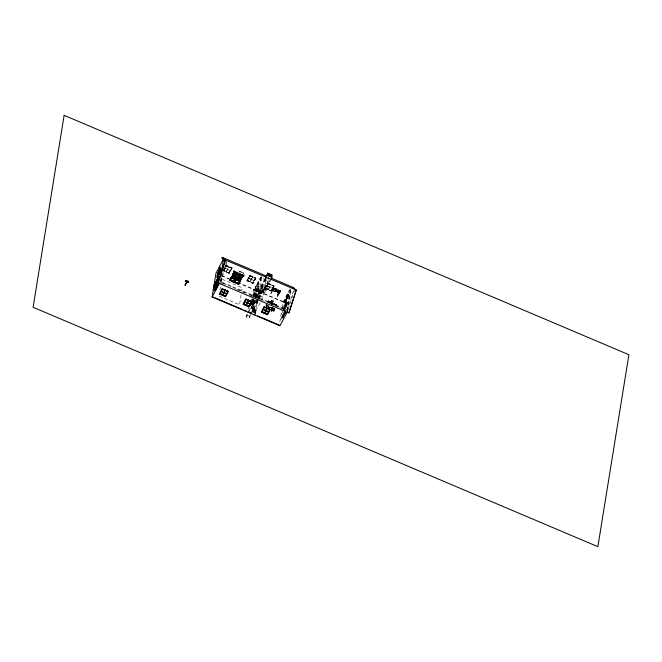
<?xml version="1.0" encoding="UTF-8"?>
<svg xmlns="http://www.w3.org/2000/svg" width="662" height="662" viewBox="0 0 662 662"><rect width="100%" height="100%" fill="white"/><g stroke="black" fill="none" stroke-linecap="round" stroke-linejoin="round"><path stroke-width="0.5" stroke-dasharray="3.31 2.48" d="M272.554 302.65L272.661 303.386L272.727 302.584M231.601 277.825L229.979 280.911L229.532 280.729L238.767 284.66L238.428 284.147M229.573 280.655L230.037 280.804M238.37 284.37L239.818 281.4M272.305 303.279L272.289 304.553L272.305 303.279L270.477 302.666M272.661 303.386L272.703 302.716M272.827 289.277L273.447 287.854L273.133 288.458M242.714 273.083L244.063 273.315M255.416 309.617L254.473 313.573L255.408 309.584L254.473 309.187L254.887 308.401L253.951 308.004L254.365 307.218L253.43 306.82L253.844 306.034L250.658 304.685M255.416 314.036L255.937 310.801L254.994 310.37M235.465 279.794A0.993 0.844 9.2 0 1 235.507 279.563L235.515 279.513M277.618 295.459C279.654 294.391 278.603 292.927 279.107 293.465M278.04 293.713L279.232 292.331L278.851 291.76M272.769 289.368L272.239 289.435L272.752 289.054L272.297 289.468L280.009 292.538L272.496 289.203M272.794 288.855L272.761 288.458M271.279 292.687L270.775 293.812L272.752 289.095L272.314 288.872L271.296 290.684L271.726 291.081L271.106 291.768L273.712 286.067L268.093 283.617M271.387 309.75L271.917 308.757A17.609 2.565 -67 0 1 272.438 307.83L272.537 309.046L274.258 309.518M229.615 280.473L229.788 279.414M221.307 277.568L220.496 282.583L225.171 284.561M220.868 281.648L221.522 277.585M219.85 290.064L221.629 279.083L242.284 287.829L241.787 290.841M224.848 268.267L227.529 269.285M225.8 265.677L232.014 268.276L225.8 265.677L223.508 270.005M225.866 265.239L232.081 267.87L225.866 265.239L223.119 270.444M226.04 265.578L225.965 266.041L231.584 268.424L231.667 267.961L226.04 265.578L223.508 270.518L229.052 272.827L231.443 268.309M226.065 265.958L223.466 270.758L223.541 270.286L229.168 272.67L229.093 273.141L223.483 270.692M226.321 271.519L228.812 267.191M226.429 271.643L228.87 267.026M238.734 283.849L243.5 274.747L240.422 281.284L231.303 277.419L234.373 270.874L229.714 279.645L230.268 279.621M240.753 280.332L231.303 276.327L231.088 277.701L240.505 281.689L240.852 279.852L240.505 281.689M231.352 276.451L229.929 280.117M231.303 277.419L231.477 276.36M243.293 275.135L243.161 276.236L233.901 272.347C234.53 270.361 231.063 276.699 231.592 277.916L234.993 279.72L235.722 278.297M231.799 277.502L234.323 272.587L233.918 272.413M231.841 277.585L234.696 271.494L243.227 275.144L239.983 281.102M233.959 272.885L233.752 273.944L241.961 277.32L242.118 276.344L233.909 272.967M233.835 270.783A1.663 1.415 9.2 0 1 234.116 271.197L231.443 277.304L240.049 280.945L242.855 274.953L239.867 280.605L236.615 279.19L238.775 275.102L242.035 276.526M234.596 271.552L234.398 272.595L238.262 274.25L235.664 279.157L231.808 277.469L232.428 277.27M234.696 271.494L231.741 277.61M234.141 277.51L236.814 272.446M239.114 283.998L235.175 282.103L236.21 280.291L239.33 281.615L238.386 283.41L234.166 282.037L230.831 280.208L231.783 278.412L234.911 279.736L233.959 281.532L230.26 280.374M235.713 280.167L235.3 280.034L236.02 279.72M239.909 281.449L236.177 280.216L236.218 278.512M236.16 279.389L236.797 279.132C239.305 275.044 237.468 273.257 242.474 276.402L241.853 276.575L239.801 280.448L240.041 280.994L236.177 279.356L238.957 273.431M238.494 274.887L238.792 274.416L242.681 276.004M238.345 279.306L241.026 274.209M239.056 284.13L239.148 283.063L238.808 284.561L230.028 280.779M239.95 281.458L240.157 280.043M240.389 281.64L240.596 280.233M240.736 278.942L240.538 280.001L232.379 276.542L232.585 275.483L240.736 278.942L241.018 280.142L232.428 276.459M241.225 278.702L241.431 277.643L233.272 274.184L233.065 275.243L241.704 278.843L241.431 277.643M241.911 277.403L242.069 276.426M243.037 276.22L243.153 275.508M243.889 276.368L244.113 275.02L233.76 270.617L233.537 271.974L243.897 276.368L244.121 275.02M241.15 294.805L239.536 304.793L218.89 296.022M247.497 280.465L249.888 275.946M248.655 278.321L251.295 279.438M249.615 275.731L255.822 278.363L253.074 283.568L246.868 280.903L249.624 275.698M255.4 278.487L255.474 278.015L249.855 275.632L249.781 276.104L255.4 278.487L252.909 283.195L247.29 280.779M250.137 281.582L252.694 277.014L250.244 281.698M252.52 277.13L250.07 281.747M250.881 314.64L249.02 318.157L246.206 316.966L246.529 314.963L250.244 307.938M252.884 282.815L255.474 278.015L252.917 283.162L252.983 282.732M251.411 279.513L254.1 280.506M252.197 298.446L251.775 299.621L257.096 301.971M249.02 318.157L250.269 314.4M251.444 297.685L253.712 290.163L255.896 286.042L263.981 289.468M253.248 295.74L253.703 294.491L257.303 295.823L257.725 294.664L254.208 293.175L253.877 293.796L257.394 295.285M252.073 304.967L251.295 309.766L256.029 298.529M261.622 276.476L254.506 289.906L253.397 296.766L258.594 286.952L258.048 290.353L252.818 300.159L257.957 290.386L258.47 287.184M257.775 294.573C248.366 293.34 260.679 282.484 261.051 278.205L267.663 281.011M255.896 286.042L254.15 296.849L260.58 277.196L264.237 278.743M254.514 295.914L256.211 285.454L260.58 277.196M248.531 312.572L254.109 302.038L254.431 300.043L253.033 302.675M249.475 294.863L254.853 297.147L256.533 286.745L264.27 290.022L264.577 289.435L263.881 292.422L259.661 290.635L258.37 298.636L263.178 283.998L268.102 286.083L267.87 286.795L264.833 292.53L260.613 290.742L263.65 285.008L267.87 286.795M254.812 312.944L253.951 312.39L254.373 311.603L253.43 311.206L253.852 310.42L252.909 310.023L253.43 306.82M253.761 305.124L254.208 303.891L251.577 302.774M252.909 310.023L253.761 306.2M254.274 303.792L254.713 302.575M253.43 311.206L253.951 308.004M251.279 300.929L254.779 302.451L255.218 301.26L251.701 299.77M253.761 310.586L254.282 307.383M255.383 300.565L255.267 301.169M256.616 304.76L259.264 299.754L259.653 297.354L256.136 295.864L255.747 298.264L253.72 302.095L254.109 299.687L257.626 301.177L257.237 303.585L251.196 301.086M253.951 312.39L254.473 309.187M254.282 311.761L254.804 308.566M254.191 313.556L254.58 311.157L252.752 307.019L252.239 310.221L253.331 312.704M253.289 295.649L256.79 297.18L257.22 295.98M256.384 297.586C258.403 290.875 261.564 284.718 261.788 277.461M257.808 294.507L258.701 290.784L258.23 293.34M255.16 313.755L257.071 301.955L258.511 299.232M257.775 297.577L258.726 291.702L283.063 302.013L281.929 309.03M251.345 313.763L256.922 303.229L257.634 298.67M255.333 314.127L255.929 310.768M258.23 293.249L259.247 293.58L260.05 290.395L260.993 290.792L260.605 293.192L259.628 292.811M256.211 285.454L260.778 287.391L261.068 285.595L263.89 280.274M258.95 299.406L259.272 297.404L268.921 279.182M260.613 290.742L259.438 297.999L263.65 285.008M261.167 288.276L261.391 286.886L264.204 288.078L263.633 291.727L264.833 292.53M260.605 293.192L261.316 290.105L260.993 290.792M260.985 292.422L261.407 290.006L262.342 290.403L261.953 292.803L260.936 292.571M258.958 298.388L262.367 292.025L262.756 289.617L264.163 290.213M263.699 290.014L263.31 292.422L264.113 289.236L265.28 289.733L269.492 281.78M255.937 310.834L263.104 297.221L265.843 280.283M265.139 288.682L267.903 283.452L274.109 286.116L271.354 291.313L265.148 288.649L268.458 282.211M265.214 288.251L267.969 283.013L274.176 285.678L271.42 290.883L265.214 288.218M265.28 289.733L265.636 287.54L261.068 285.595M266.943 286.075L269.575 287.192M268.135 283.386L268.06 283.849L273.687 286.232L273.762 285.769L268.135 283.386L265.603 288.326L271.23 290.717L273.762 285.769M268.16 283.766L265.561 288.566L265.636 288.094L271.147 290.635M268.416 289.327L270.799 284.883M266.381 305.48A17.609 14.986 9.2 0 1 266.149 305.794L266.174 305.662A17.609 14.986 9.2 0 0 266.405 305.348M266.513 304.661A17.609 14.986 9.2 0 1 266.281 304.975L266.008 304.719A13.811 11.75 9.2 0 0 266.273 304.421M268.524 289.451L270.907 284.999M266.281 304.975L266.306 304.843A17.609 14.986 9.2 0 0 266.538 304.528M267.249 305.223A13.811 11.75 9.2 0 1 266.687 306.233L266.827 305.265L268.251 305.794M266.629 306.233L267.026 305.074M266.703 306.109L266.811 305.819A17.609 14.986 9.2 0 1 266.612 306.142M267.059 305.968L267.191 305.149M267.878 301.938A13.778 11.726 9.2 0 0 268.16 301.227L268.3 300.73L268.3 301.284A17.609 14.986 9.2 0 1 268.027 301.996A13.811 11.75 9.2 0 0 268.143 301.682M268.234 306.721L268.805 305.157M269.393 302.608L269.029 302.195L268.913 302.675L269.434 301.5L274.358 303.593L273.977 305.695M269.235 302.062L274.2 303.883M269.459 301.615L274.242 303.701M265.57 288.533L271.188 290.949L271.263 290.477M268.714 307.251L268.954 306.059L268.069 307.722M271.42 290.883C271.428 290.444 271.999 290.866 272.281 290.568M272.678 287.457L272.272 289.981L279.852 293.192L280.34 290.519L272.678 287.457L280.258 290.668L279.852 293.192M272.256 290.61L272.711 290.808L271.784 290.726M272.305 290.179L272.761 287.3M272.43 290.229L272.843 287.598L280.051 290.651L279.67 291.594M272.967 288.02L272.008 290.742M270.733 302.89L270.99 302.41A17.609 2.565 -67 0 0 271.9 300.647L271.859 300.101A13.811 2.011 -67 0 1 269.897 303.784M270.799 302.402L271.296 301.268A17.609 2.565 -67 0 0 271.842 300.184L271.859 300.101M272.636 290.585L272.206 291.131M272.595 289.137C273.803 288.5 271.362 288.649 272.86 288.847M270.626 303.85L271.064 301.864M272.744 290.85L273.116 289.898L272.512 289.65L272.198 290.246L272.744 290.85L272.198 290.254M270.99 302.41L271.006 302.319A13.778 2.003 -67 0 0 271.908 300.573L273.174 300.97L272.09 300.2M270.402 307.813A13.811 2.011 -67 0 1 270.75 307.201L270.816 307.607A13.778 2.003 -67 0 0 270.642 307.913M271.834 304.363L272.206 302.832A13.778 2.003 -67 0 0 273.116 301.078L273.522 300.896A17.609 2.565 -67 0 1 271.552 304.636M271.486 304.23A17.609 2.565 -67 0 0 271.842 303.585L272.214 302.824M272.67 303.113L272.239 303.875L272.603 303.171M272.537 309.046L271.486 310.503L272.521 307.888M271.71 308.964L271.337 309.667L272.562 307.631M271.809 309.444L272.727 307.871L271.503 309.386M271.983 308.36L272.661 306.705M271.494 309.071A13.778 2.003 -67 0 1 272.016 308.12L272.032 308.037A17.609 2.565 -67 0 0 271.503 308.98M272.198 302.923A17.609 2.565 -67 0 0 273.1 301.16L273.298 300.714M271.627 311.686L273.009 309.7L271.859 311.785M273.125 309.799L272.57 309.493L271.734 311.43L272.852 309.154M272.628 309.576L273.141 309.559M273.464 304.371L274.159 304.148M273.687 303.949L273.365 304.561L273.48 304.081L273.985 304.355M273.638 307.35L273.315 309.353L268.4 307.267M273.919 305.67L274.275 303.618L273.878 304.495M275.011 308.558A13.811 11.75 9.2 0 0 273.886 311.388L273.621 311.132A17.609 14.986 9.2 0 1 274.167 309.717L274.507 309.03A17.609 14.986 9.2 0 1 274.689 308.691M274.424 309.75L274.656 308.624L274.473 309.121A13.811 11.75 9.2 0 0 274.018 310.569L273.754 310.312A17.609 14.986 9.2 0 1 274.465 308.55A13.811 11.75 9.2 0 0 274.233 309.27M274.085 308.649A17.609 14.986 9.2 0 0 273.96 309.005L273.936 309.146A17.609 14.986 9.2 0 1 274.06 308.782M273.886 311.388L273.911 311.256A13.811 11.75 9.2 0 1 274.366 309.808L274.672 309.104A13.778 11.726 9.2 0 1 274.846 308.765M274.018 310.569L274.043 310.437A13.811 11.75 9.2 0 1 274.639 308.633M274.325 309.386L274.275 309.03A17.609 14.986 9.2 0 0 273.729 310.445M274.482 309.162L274.614 308.343M275.98 304.586L276.385 304.206L276.128 304.652A13.778 11.726 9.2 0 0 275.483 305.621M275.558 306.109A13.811 11.75 9.2 0 1 276.228 305.157L276.013 305.339A13.811 11.75 9.2 0 0 275.574 305.976M278.851 293.415L279.397 293.299M279.182 291.363L279.447 290.395C279.728 291.76 278.801 291.876 279.538 291.578M279.058 292.786L279.662 293.043M279.232 293.382L279.165 293.87M278.694 293.349L279.339 293.647L279.811 290.916L279.273 293.125L279.538 292.621M279.935 290.966L279.389 293.175M279.819 322.063L281.772 310.031M280.936 319.804L282.55 309.866M282.707 308.873L283.832 301.913L290.469 289.368M285.099 312.671C279.662 324.397 282.269 314.334 284.892 310.561M286.249 305.604C288.367 296.013 283.493 307.3 283.493 309.692L284.023 306.961L283.7 309.386M286.067 299.778L285.239 299.431C281.747 313.639 289.89 283.104 287.275 297.95L288.044 298.272L288.715 294.656L285.281 301.127L285.016 302.757L287.507 298.049M282.194 318.124L282.806 314.491L283.626 314.839M282.351 317.71L282.864 314.516L284.95 310.586M285.545 302.981L284.726 302.633L285.297 299.456M285.281 311.628L282.583 317.81L285.074 313.101M283.799 310.288L284.064 308.649L287.498 302.186L286.82 305.794L286.001 305.447L286.522 302.253L287.341 302.6M283.22 314.665L282.699 317.859L285.198 313.151M283.981 310.172L284.478 307.102L286.927 302.426L286.414 305.621L283.915 310.337M283.096 316.453L283.253 314.913L285.67 310.221M283.038 317.537L283.526 314.913M286.001 299.754C282.831 315.89 287.325 291.255 288.657 294.631M283.113 318.033L283.568 314.814M284.784 307.284L284.172 310.925L286.927 305.72L284.114 310.9L284.685 307.367L287.44 302.162M283.816 315.435L284.18 313.987M283.932 315.493L284.503 312.745M286.365 300.432L286.985 297.42M283.99 315.393L284.561 312.646M287.217 297.925L287.738 294.722L288.558 295.07M286.058 305.472L286.679 301.839L283.981 307.06M285.198 302.642L287.465 298.074L287.953 294.333M285.157 313.184L285.396 311.686M286.373 305.654L286.985 302.642M283.353 310.577L286.787 304.106L287.051 302.476L284.552 307.185M284.569 303.047L288.003 296.584L288.268 294.946L285.769 299.663M286.762 305.77L287.283 302.575M288.5 295.045L287.978 298.248L285.488 302.956M286.927 310.743L290.494 288.682M287.291 309.808L290.577 289.476M287.565 311.438L291.098 289.567M238.601 274.771L242.474 276.402M239.801 280.448L236.797 279.132M234.447 273.365L237.542 274.713L235.457 278.669L232.354 277.312C234.861 273.199 233.123 271.42 238.097 274.565L237.484 274.713M235.424 278.603L235.664 279.157L238.196 274.515A0.993 0.844 9.2 0 1 238.279 274.267M242.946 272.628L243.947 273.323M226.644 261.333L220.165 281.35L287.995 310.106M227.041 262.582L220.661 282.269L231.882 287.018M261.051 278.205L254.853 297.147M293.473 290.742L287.093 310.42L258.536 298.322M288.309 309.154L294.482 290.088M268.044 301.913L268.193 301.971A17.609 14.986 9.2 0 1 268.06 302.327M270.146 303.668L270.543 302.534M270.89 301.946L271.006 302.319M271.395 309.692L271.594 309.113M278.503 293.506L277.701 294.565L278.164 293.556M278.081 295.376L277.295 296.568L278.098 295.36M277.56 295.666L278.205 293.44M253.769 294.383L257.303 295.823M253.786 305.074L250.277 303.56M256.79 297.18L256.393 297.925M267.911 307.747L268.631 306.216M256.542 297.379L265.859 279.43L267.729 280.225M259.355 298.57L268.664 280.622M271.544 292.976L271.238 292.803M272.711 290.808L278.801 293.258M279.637 291.553L280.051 290.651M229.118 272.976L231.667 267.961M229.093 273.141L231.601 268.358L225.974 265.975M232.089 267.837L229.325 273.075L223.119 270.41M232.014 268.276L229.259 273.505L223.053 270.841M231.303 276.327L240.711 280.415M229.532 280.729L231.096 277.601L240.546 281.607M230.194 279.844L229.731 279.513M230.252 280.249L231.493 277.899M230.748 280.233L231.75 278.346M233.992 281.607L234.993 279.72M235.49 279.554L234.298 281.954M235.804 279.985L234.671 282.136L235.995 279.769M235.175 282.103L236.177 280.216M242.458 272.719L238.171 270.94A0.968 0.828 9.2 0 1 237.931 270.783L237.89 270.741A0.968 0.828 9.2 0 1 238.237 270.808L242.904 272.686M238.419 283.477L239.412 281.59M240.736 280.556L242.987 276.203M240.281 281.59L238.999 284.023L229.846 280.125M238.767 284.66L240.405 281.557M247.356 280.382L249.855 275.632M249.822 275.797L247.282 280.812L247.356 280.349L252.975 282.765M252.876 296.435L253.207 295.815L255.838 296.932M253.372 296.758L258.569 286.944M248.639 307.251L248.018 308.434L254.58 311.157M251.684 301.508L252.917 299.174M255.325 297.395L256.136 295.864M260.778 287.391L265.156 279.132M265.636 278.876L256.459 296.212L259.272 297.404M258.312 293.183L263.178 283.998M246.206 316.966L248.068 313.449M256.111 300.68L253.712 305.215L250.195 303.726M256.566 299.803L258.883 295.434L263.104 297.221M258.097 297.792L262.847 288.756L262.235 292.199L258.048 290.353M262.342 290.403L262.673 289.782M250.733 313.523L257.245 301.235L255.367 300.44M257.005 302.36L257.626 301.177M258.842 298.885L259.653 297.354M264.899 292.132L268.102 286.083M273.116 289.898L272.81 290.643L279.025 293.299M269.029 302.195L269.525 302.468M269.426 302.608L269.748 301.996L269.384 302.873M270.369 303.08L270.808 302.327A17.609 2.565 -67 0 1 270.046 303.618M278.81 293.183L279.116 292.447M279.066 292.753L278.553 293.614L278.992 293.398M279.339 293.647L279.72 292.703M271.486 310.503L272.372 308.831L274.49 309.626M273.042 309.692L273.365 309.088M272.992 309.965L273.472 309.055L268.524 307.027M283.063 302.013L290.179 288.582M285.653 299.605L288.144 294.896L287.631 298.099L285.132 302.807L285.694 299.58L285.388 301.243M284.726 302.633L287.896 296.46M285.33 303.37L288.086 298.165M283.924 309.377L286.787 304.106M284.213 309.502L286.29 305.571M284.544 312.63L283.179 314.93M284.875 312.481L282.848 316.179M282.136 318.099L285.008 312.638M270.816 302.749L270.634 303.08A17.609 2.565 -67 0 1 270.286 303.717M266.902 306.175L267.084 305.836A17.609 14.986 9.2 0 0 267.258 305.496M272.024 303.171L271.859 303.486A13.778 2.003 -67 0 1 271.337 304.388M277.957 293.365L278.652 293.688M278.992 291.636L278.123 293.274M270.998 307.218L270.824 307.524A17.609 2.565 -67 0 0 270.65 307.83M272.554 308.922L271.494 310.42M276.104 304.959L275.872 305.273A17.609 14.986 9.2 0 0 275.649 305.587M272.347 290.428L271.461 290.601M278.884 291.561L279.538 291.305M277.974 295.848L277.833 295.6M279.306 293.605L278.396 293.531M253.24 309.402L249.342 307.549M271.064 292.794L271.95 292.19L272.239 290.908M267.87 277.593L269.748 278.396M268.358 277.841L270.228 278.636M266.314 277.37L270.063 278.95M266.107 277.99L269.086 279.323M249.814 275.872L255.433 278.321M234.125 271.246L243.335 275.16A1.663 1.415 9.2 0 1 243.922 275.061M273.431 287.953L279.43 290.502M272.678 287.805L280.258 291.023L272.595 287.962M279.174 290.932L273.001 288.574M234.207 271.933L243.326 275.806M272.529 288.202L280.175 291.528L272.471 288.541L280.092 292.033L272.43 288.971M248.672 278.255L254.092 280.58M266.952 286.001L272.372 288.326L269.691 287.258M288.202 295.111L287.465 298.074M238.783 274.44L234.439 272.512L238.262 274.25M272.347 289.824L279.927 293.043M233.223 274.267L241.382 277.726M247.331 280.514L252.942 282.964M287.035 297.321L286.249 300.382L286.613 298.934M233.115 275.16L241.274 278.611M232.536 275.566L240.695 279.025M231.808 276.054L231.708 276.708M231.311 277.361L240.43 281.242M262.367 292.025L263.774 292.621M221.646 275.558L283.832 301.913M221.373 275.864L254.506 289.906M254.771 290.08L258.279 291.57M229.896 279.952L230.062 279.107L230.318 280.266M253.712 290.163L257.932 291.959M258.983 292.405L261.796 293.597M229.573 280.506L238.8 284.445M285.818 304.851L285.082 307.813M285.769 304.942L285.148 307.962L285.521 306.448M253.256 292.968L257.477 294.755M284.478 307.102L284.064 308.649M283.924 307.036L284.842 307.309M269.384 301.607L274.333 303.643M253.372 295.12L256.889 296.609M276.228 305.157L276.079 305.099A17.609 14.986 9.2 0 0 275.624 305.72M268.954 302.41L269.508 302.716M273.414 304.297L273.96 304.603M268.954 302.542L269.484 302.766M232.817 287.416L253.38 296.137M254.316 296.535L257.659 297.95M236.392 289.319L241.059 291.297M241.994 291.694L244.799 292.885M269.79 303.477L285.984 310.337M251.866 299.075L254.506 300.192M268.913 306.316L266.612 305.736A13.811 11.75 9.2 0 1 266.389 306.059M274.614 308.773L272.19 307.813M284.784 312.977L285.603 313.325M274.507 309.03L274.788 308.409A17.609 14.986 9.2 0 0 273.596 311.264M273.96 309.005L274.25 309.129A13.811 11.75 9.2 0 1 274.341 308.765M267.531 306.456L274.507 309.46M251.37 300.391L254.878 301.88M272.562 309.634L273.092 309.857M254.109 302.038L256.922 303.229M251.742 302.087L254.382 303.204M251.659 302.617L254.291 303.734M250.36 303.031L253.877 304.52M246.529 314.963L249.342 316.155M238.825 275.202L241.92 276.559M271.825 309.369L272.471 307.896A13.811 2.011 -67 0 0 271.362 309.849M270.717 302.484L270.65 302.973A13.778 2.003 -67 0 1 270.303 303.585M270.419 307.731A17.609 2.565 -67 0 1 270.766 307.118M273.53 300.813A13.811 2.011 -67 0 1 271.569 304.495M275.359 305.422A17.609 14.986 9.2 0 1 276.236 304.139M275.508 305.488A13.811 11.75 9.2 0 1 276.385 304.206M266.248 304.553A13.778 11.726 9.2 0 1 265.992 304.843M268.449 300.796A17.609 14.986 9.2 0 1 267.895 302.211M268.3 300.73A13.811 11.75 9.2 0 1 267.746 302.153M268.292 301.748A17.609 14.986 9.2 0 1 268.168 302.104M266.364 305.066A13.811 11.75 9.2 0 1 265.859 305.67M267.034 305.356A17.609 14.986 9.2 0 1 266.414 306.332M267.398 305.281A17.609 14.986 9.2 0 1 266.877 306.307M266.844 305.281A13.811 11.75 9.2 0 1 266.174 306.233M243.211 276.22A2.226 1.68 76 0 1 243.715 276.344M233.628 272.065A2.226 1.274 -38.2 0 1 233.934 272.289M227.654 269.335L230.227 270.617L227.654 269.335M234.464 277.635L237.145 272.57L234.464 277.635M238.03 279.141L240.711 274.076L238.03 279.141M246.934 280.465L249.69 275.268L255.896 277.932L253.141 283.137L246.934 280.465M268.193 301.119L268.226 301.864L268.193 301.119M270.882 307.433L272.074 308.02L270.882 307.433M276.054 304.495L276.087 305.24L276.054 304.495M234.406 273.265L232.238 277.345L235.498 278.768L237.658 274.68L234.406 273.265"/><path stroke-width="0.99" d="M186.328 280.258L185.906 281.424L188.248 282.417L188.695 281.209M218.543 276.774L218.03 280.638L218.336 277.171L219.304 277.03M185.062 285.214L186.924 281.549L185.062 285.214L187.247 281.904M186.163 280.638L185.948 281.482L188.19 282.343L188.645 281.3M188.248 282.417L188.339 281.88L185.997 280.887M213.354 289.559L213.876 285.686M287.565 311.438L279.976 325.77L212.113 297.006L215.994 273.158L223.582 258.825L222.101 258.197L222.233 257.353L266.612 276.162M213.809 288.061L214.562 284.296M214.951 290.32C217.062 279 221.77 278.603 214.893 290.295L218.336 283.832M219.809 271.768C223.226 254.87 211.633 292.058 220.074 271.288M215.109 289.906L215.572 286.679L216.391 287.035M216.822 281.16L216.408 283.692L216.929 279.819M215.647 288.342L215.34 290.006L217.426 286.083M217.806 275.011L217.5 276.675L220.115 272.016M217.616 276.733L218.179 273.497L220.628 268.813M216.143 286.878L215.837 288.541L218.22 283.708M217.972 278.404L217.219 282.178L217.732 278.305M215.944 289.41L216.201 287.805M216.656 287.672L217.244 284.519L216.747 287.589M219.139 272.802L219.395 271.188M219.47 271.337L219.023 272.703M217.608 285.198L218.063 281.971M213.33 289.683L218.386 279.985L218.89 276.857M219.759 271.867L220.223 268.64L220.984 268.962L217.988 275.21M213.296 289.848L213.238 289.824C215.456 291.04 219.114 273.356 219.652 277.179M220.694 276.716L223.582 258.825M221.191 291.445L223.93 292.678M222.142 288.855L228.357 291.487L225.601 296.684L219.387 294.052L222.151 288.822M222.25 289.029L227.869 291.421M222.341 288.988L227.968 291.371L225.477 296.088M222.589 294.938L225.154 290.37M251.692 301.442L249.119 306.622L243.492 304.239L243.575 303.767L248.25 305.827M244.874 301.748L247.563 302.766M245.825 299.158L252.04 301.756L245.825 299.158L243.07 304.355L249.284 306.994L252.04 301.756M251.651 301.673L249.144 306.456L246.347 305.008M246.454 305.124C247.183 297.859 255.135 300.407 249.094 306.241M247.613 302.981L250.302 303.999M248.78 300.457L246.098 299.423M250.319 303.932L247.629 302.915M264.924 279.844L267.307 275.334L267.663 273.141L272.231 275.078L271.875 277.27L269.492 281.78M261.78 311.984L261.854 311.521L267.398 314.367L261.78 311.984L264.312 307.044M264.113 306.903L270.328 309.502L264.113 306.903L261.358 312.108L267.564 314.74L270.328 309.502M264.345 306.804L264.27 307.276L269.939 309.427L267.398 314.367M264.386 307.118L266.132 307.938M267.431 314.202L264.635 312.754M264.742 312.869L267.117 308.426M271.114 275.036L270.89 276.426L268.077 275.235L268.3 273.845L271.114 275.036L270.237 276.691M265.901 310.735L268.582 311.752M267.009 308.31L264.56 312.985M267.365 314.061L269.765 309.477L267.125 308.36M268.598 311.686L265.909 310.66M222.233 257.353L225.51 260.034L218.104 282.897L288.913 312.911L295.972 290.717M292.91 288.21L293.043 287.366L271.329 278.164M216.333 283.907C215.986 281.938 220.413 271.188 218.286 280.249C212.899 290.072 219.635 279.074 218.824 276.757L216.921 280.44M216.482 281.209C214.049 292.72 212.378 288.673 216.217 281.176C214.745 285.91 215.721 286.919 216.457 281.276L215.589 285.239M215.357 285.14L216.217 281.176M186.245 280.787L186.336 280.547M218.245 282.053L225.163 260.704L222.101 258.197M288.913 312.911L296.319 290.047L293.043 287.366M186.295 280.671L185.906 281.424M220.438 268.259L217.624 273.431M218.253 273.58L220.752 268.863M219.966 271.172L217.21 276.559L217.724 273.356L218.543 273.704M217.558 276.509L218.733 274.308M219.172 273.472L219.95 271.999M218.386 276.095L219.635 273.737M217.169 279.918L216.722 280.216M219.105 276.468L213.776 286.522L214.182 286.696M215.514 284.296L216.482 282.608M217.79 280.539L218.774 276.873L218.336 277.171M213.677 289.832L218.799 280.158L218.386 279.985M215.63 286.704L218.121 281.995M218.063 282.931L215.977 286.861L215.531 289.89L217.541 286.133M216.102 286.911L218.179 282.98M212.138 297.015L219.726 282.682M222.358 288.922L219.85 293.696L225.461 296.154M222.424 289.071L219.685 294.143L219.883 293.465L222.722 294.913L225.229 290.138M225.312 296.526L227.96 291.437L223.293 289.484M243.533 304.007L246.041 299.224L251.618 301.913M243.492 304.239L246.107 299.373M246.272 305.24L248.912 300.44M267.663 273.141L265.57 277.833M264.337 306.878L261.829 311.686L267.44 314.136M267.307 275.334L271.875 277.27M225.51 260.034L266.107 277.237M270.832 279.24L296.319 290.047M219.701 271.842L220.463 272.165M218.038 283.824L217.914 285.38L218.104 283.659L215.771 288.392M217.55 285.173L218.311 285.496M221.191 291.421L223.822 292.563M263.162 309.427L265.843 310.519M223.64 295.053L225.51 295.848L225.436 296.319L219.809 293.936M219.858 293.63L225.394 296.005M243.542 303.932L249.16 306.39M186.022 281.036L188.223 281.971M212.907 296.915L241.903 309.204M243.773 309.998L246.578 311.19M248.449 311.976L251.254 313.167M254.059 314.359L255.002 314.756M257.808 315.948L279.339 325.075M223.781 258.983L225.212 260.158M64.131 115.329L33.1 307.284L597.869 546.671L628.9 354.716L64.131 115.329M186.171 281.333L187.106 280.539L186.171 281.367M223.996 292.513L226.57 293.796L223.996 292.513M263.219 309.328L265.793 310.61L263.219 309.328"/></g></svg>
